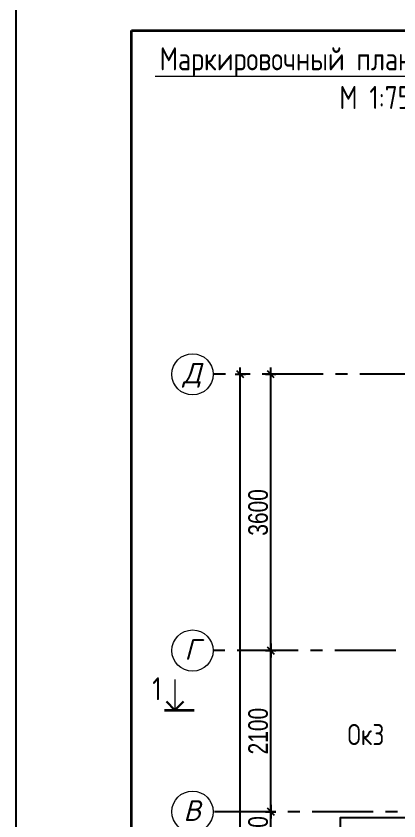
# Model space of a CAD drawing. Extents: x -12289450 to -10763036, y -7834513 to -6150123.
# Drawn here: x -11267018 to -11262037, y -7682937 to -7672449 of the extents above; entities that cross this region are included whole.
import ezdxf

# ---------------------------------------------------------------- set-up
doc = ezdxf.new("R2010")
doc.units = 0
doc.header["$LTSCALE"] = 25
doc.header["$PDMODE"] = 35
doc.linetypes.add('CENTER', pattern=[50.8, 31.75, -6.35, 6.35, -6.35])
doc.layers.get('DefPoints').update_dxf_attribs({"color": 10, "lineweight": 30})
for name, color, linetype in [('001-ПЕРЕГОРОДКИ', 5, 'Continuous'), ('005-РАЗМЕРЫ', 252, 'Continuous'), ('014-ОСИ', 251, 'CENTER'), ('Annotation - Text', 7, 'Continuous'), ('ArchiCAD', 7, 'Continuous'), ('EEE', 7, 'Continuous'), ('Новое', 51, 'Continuous'), ('Примечания', 7, 'Continuous')]:
    doc.layers.add(name, color=color, linetype=linetype)
doc.layers.add('СТЕНЫ', color=5, linetype='Continuous', lineweight=40)
doc.styles.add('gismo', font='isocpeui.ttf')
doc.styles.add('GOST 2.304', font='cs_gost2304.shx')
doc.styles.get("Standard").update_dxf_attribs({"font": 'arial.ttf'})
doc.styles.add('TXT0', font='txt', dxfattribs={"width": 0.8})
doc.dimstyles.new('РАЗМЕРЫ', dxfattribs={"dimscale": 30, "dimtxt": 8.5, "dimasz": 0.15, "dimexe": 0, "dimexo": 0, "dimgap": 1.2, "dimtad": 1, "dimdec": 0, "dimzin": 0, "dimdsep": 46, "dimtxsty": 'TXT0', "dimblk1": 'A8MITTA', "dimblk2": 'A8MITTA', "dimsah": 1, "dimcen": 2, "dimse1": 1, "dimse2": 1, "dimadec": 0, "dimazin": 0, "dimtp": 6, "dimtm": 6, "dimtfac": 1, "dimtdec": 0, "dimtofl": 0, "dimtmove": 0, "dimatfit": 3, "dimldrblk": 'A8MITTA', "dimfxl": 0, "dimtolj": 1, "dimtzin": 0, "dimarcsym": 0})

# ---------------------------------------------------------------- blocks, each defined once
blk = doc.blocks.new('A8MITTA', base_point=(3180, 3140))
for p, q in [((3170, 3130), (3190, 3150)), ((3180, 3155), (3180, 3125)), ((3160, 3140), (3200, 3140))]:
    blk.add_line(p, q)
blk = doc.blocks.new('*D35')
at = {"layer": '005-РАЗМЕРЫ', "color": 0, "lineweight": -2, "ltscale": 1.2, "transparency": 16777216}
blk.add_line((-11264102, -7687613), (-11264102, -7677122), dxfattribs=at)
at = {"layer": 'DefPoints', "color": 0, "ltscale": 1.2, "transparency": 16777216}
for p in [(-11264102, -7677117), (-11263974, -7677117), (-11264026, -7687617)]:
    blk.add_point(p, dxfattribs=at)
at = {"layer": '005-РАЗМЕРЫ', "color": 0, "lineweight": -2, "ltscale": 1.2, "transparency": 16777216, "xscale": 4.5, "yscale": 4.5, "zscale": 4.5}
for p, rotation in [((-11264102, -7677117), 90), ((-11264102, -7687617), 270)]:
    blk.add_blockref('A8MITTA', p, dxfattribs=dict(at, rotation=rotation))
at = {"layer": '005-РАЗМЕРЫ', "color": 0, "ltscale": 1.2, "transparency": 16777216, "insert": (-11264265, -7683974), "char_height": 255, "attachment_point": 5, "rotation": 90, "style": 'TXT0'}
blk.add_mtext('\\A1;10500', dxfattribs=at)
blk = doc.blocks.new('*D36')
at = {"layer": '005-РАЗМЕРЫ', "color": 0, "lineweight": -2, "ltscale": 1.2, "transparency": 16777216}
blk.add_line((-11263704, -7683413), (-11263704, -7682822), dxfattribs=at)
at = {"layer": 'DefPoints', "color": 0, "ltscale": 1.2, "transparency": 16777216}
for p in [(-11263891, -7682817), (-11263704, -7682817), (-11263891, -7683417)]:
    blk.add_point(p, dxfattribs=at)
at = {"layer": '005-РАЗМЕРЫ', "color": 0, "lineweight": -2, "ltscale": 1.2, "transparency": 16777216, "xscale": 4.5, "yscale": 4.5, "zscale": 4.5}
for p, rotation in [((-11263704, -7682817), 90), ((-11263704, -7683417), 270)]:
    blk.add_blockref('A8MITTA', p, dxfattribs=dict(at, rotation=rotation))
at = {"layer": '005-РАЗМЕРЫ', "color": 0, "ltscale": 1.2, "transparency": 16777216, "insert": (-11263868, -7683102), "char_height": 255, "attachment_point": 5, "rotation": 90, "style": 'TXT0'}
blk.add_mtext('\\A1;600', dxfattribs=at)
blk = doc.blocks.new('*D37')
at = {"layer": '005-РАЗМЕРЫ', "color": 0, "lineweight": -2, "ltscale": 1.2, "transparency": 16777216}
blk.add_line((-11263704, -7682813), (-11263704, -7680722), dxfattribs=at)
at = {"layer": 'DefPoints', "color": 0, "ltscale": 1.2, "transparency": 16777216}
for p in [(-11263704, -7680717), (-11263553, -7680717), (-11263891, -7682817)]:
    blk.add_point(p, dxfattribs=at)
at = {"layer": '005-РАЗМЕРЫ', "color": 0, "lineweight": -2, "ltscale": 1.2, "transparency": 16777216, "xscale": 4.5, "yscale": 4.5, "zscale": 4.5}
for p, rotation in [((-11263704, -7680717), 90), ((-11263704, -7682817), 270)]:
    blk.add_blockref('A8MITTA', p, dxfattribs=dict(at, rotation=rotation))
at = {"layer": '005-РАЗМЕРЫ', "color": 0, "ltscale": 1.2, "transparency": 16777216, "insert": (-11263868, -7681767), "char_height": 255, "attachment_point": 5, "rotation": 90, "style": 'TXT0'}
blk.add_mtext('\\A1;2100', dxfattribs=at)
blk = doc.blocks.new('*D38')
at = {"layer": '005-РАЗМЕРЫ', "color": 0, "lineweight": -2, "ltscale": 1.2, "transparency": 16777216}
blk.add_line((-11263704, -7680713), (-11263704, -7677122), dxfattribs=at)
at = {"layer": 'DefPoints', "color": 0, "ltscale": 1.2, "transparency": 16777216}
for p in [(-11263704, -7677117), (-11263504, -7677117), (-11263553, -7680717)]:
    blk.add_point(p, dxfattribs=at)
at = {"layer": '005-РАЗМЕРЫ', "color": 0, "lineweight": -2, "ltscale": 1.2, "transparency": 16777216, "xscale": 4.5, "yscale": 4.5, "zscale": 4.5}
for p, rotation in [((-11263704, -7677117), 90), ((-11263704, -7680717), 270)]:
    blk.add_blockref('A8MITTA', p, dxfattribs=dict(at, rotation=rotation))
at = {"layer": '005-РАЗМЕРЫ', "color": 0, "ltscale": 1.2, "transparency": 16777216, "insert": (-11263868, -7678917), "char_height": 255, "attachment_point": 5, "rotation": 90, "style": 'TXT0'}
blk.add_mtext('\\A1;3600', dxfattribs=at)

msp = doc.modelspace()

# ---------------------------------------------------------------- linework, layer by layer
at = {"layer": '001-ПЕРЕГОРОДКИ', "lineweight": 18, "ltscale": 100}
msp.add_lwpolyline([(-11264951.2, -7681092.8), (-11264951.2, -7681492.2)], dxfattribs=at)
at = {"layer": '001-ПЕРЕГОРОДКИ', "lineweight": 35, "ltscale": 100}
msp.add_lwpolyline([(-11265088.6, -7681492.2), (-11264702.1, -7681492.2)], dxfattribs=at)
at = {"layer": '014-ОСИ'}
for points in [[(-11252861.7, -7677117.2), (-11264454.5, -7677117.2)], [(-11254458.1, -7680717.2), (-11264454.5, -7680717.2)], [(-11248401.7, -7682817.2), (-11264454.5, -7682817.2)]]:
    msp.add_lwpolyline(points, dxfattribs=at)
at = {"layer": 'Annotation - Text', "color": 0, "lineweight": 20}
for centre in [(-11264722.8, -7677117.2), (-11264722.8, -7680717.2), (-11264722.8, -7682817.2)]:
    msp.add_circle(centre, 268.3, dxfattribs=at)
at = {"layer": 'ArchiCAD', "color": 7, "linetype": 'Continuous', "lineweight": 35}
msp.add_lwpolyline([(-11265518.5, -7672636.3), (-11235893.6, -7672636.3), (-11235893.6, -7694161.2), (-11265518.5, -7694161.2)], close=True, dxfattribs=at)
msp.add_lwpolyline([(-11265518.5, -7672636.3), (-11235893.6, -7672636.3), (-11235893.6, -7694161.2), (-11265518.5, -7694161.2)], close=True, dxfattribs=at)
at = {"layer": 'EEE', "lineweight": 15}
msp.add_line((-11265207.2, -7673231.7), (-11258574.6, -7673231.7), dxfattribs=at)
at = {"layer": 'Новое', "color": 7, "linetype": 'Continuous'}
msp.add_lwpolyline([(-11267018.5, -7672261.3), (-11235518.6, -7672261.3), (-11235518.6, -7694536.2), (-11267018.5, -7694536.2)], close=True, dxfattribs=at)
msp.add_lwpolyline([(-11267018.5, -7672261.3), (-11235518.6, -7672261.3), (-11235518.6, -7694536.2), (-11267018.5, -7694536.2)], close=True, dxfattribs=at)
at = {"layer": 'СТЕНЫ', "color": 5, "lineweight": 30}
for points in [[(-11264951.2, -7681492.2), (-11265062.2, -7681381.2)], [(-11264951.2, -7681492.2), (-11264840.2, -7681381.2)]]:
    msp.add_lwpolyline(points, dxfattribs=at)
at = {"layer": 'СТЕНЫ', "lineweight": 25, "ltscale": 3}
msp.add_lwpolyline([(-11261901.7, -7682897.2), (-11262801.7, -7682897.2), (-11262801.7, -7685297.2), (-11261901.7, -7685297.2)], dxfattribs=at)

# ---------------------------------------------------------------- texts
at = {"layer": 'Annotation - Text', "color": 0, "lineweight": 25, "style": 'GOST 2.304'}
for s, height, p in [('Маркировочный план 1-го этажа.', 300, (-11265150.4, -7673156.3)), ('М 1:75.', 300, (-11262812.7, -7673659.6)), ('Ок3', 275, (-11262706.4, -7681949.2))]:
    msp.add_text(s, height=height, dxfattribs=at).set_placement(p)
at = {"layer": 'Annotation - Text', "color": 0, "lineweight": 25, "char_height": 268.3, "attachment_point": 2, "style": 'gismo'}
for s, insert in [('Д', (-11264728.8, -7676968.4)), ('Г', (-11264728.8, -7680568.4)), ('В', (-11264728.8, -7682668.4))]:
    msp.add_mtext(s, dxfattribs=dict(at, insert=insert))
at = {"layer": 'Примечания', "color": 7, "lineweight": 25, "insert": (-11265246.6, -7681214.9), "char_height": 300, "attachment_point": 4}
msp.add_mtext('{\\fGOST 2.304 type A|b0|i0|c0|p34;1}', dxfattribs=at)

# ---------------------------------------------------------------- dimensions: what is measured, and where the dimension line sits
at = {"layer": '005-РАЗМЕРЫ', "ltscale": 1.2}
for base, p1, p2, picture, middle in [((-11264101.6, -7677117.2), (-11264026.5, -7687617.2), (-11263974.3, -7677117.2), '*D35', (-11264101.6, -7683973.9)), ((-11263704.4, -7682817.2), (-11263890.6, -7683417.2), (-11263890.6, -7682817.2), '*D36', (-11263704.4, -7683102.2))]:
    dim = msp.add_linear_dim(base=base, p1=p1, p2=p2, angle=90, dimstyle='РАЗМЕРЫ', dxfattribs=at)
    dim.commit()
    dim.dimension.update_dxf_attribs({"geometry": picture, "text_midpoint": middle, "dimtype": 160})
for base, p1, p2, picture, middle in [((-11263704.4, -7677117.2), (-11263553.4, -7680717.2), (-11263504.3, -7677117.2), '*D38', (-11263867.9, -7678917.2)), ((-11263704.4, -7680717.2), (-11263890.6, -7682817.2), (-11263553.4, -7680717.2), '*D37', (-11263867.9, -7681767.2))]:
    dim = msp.add_linear_dim(base=base, p1=p1, p2=p2, angle=90, dimstyle='РАЗМЕРЫ', dxfattribs=at)
    dim.commit()
    dim.dimension.update_dxf_attribs({"geometry": picture, "text_midpoint": middle})

doc.saveas('drawing.dxf')
